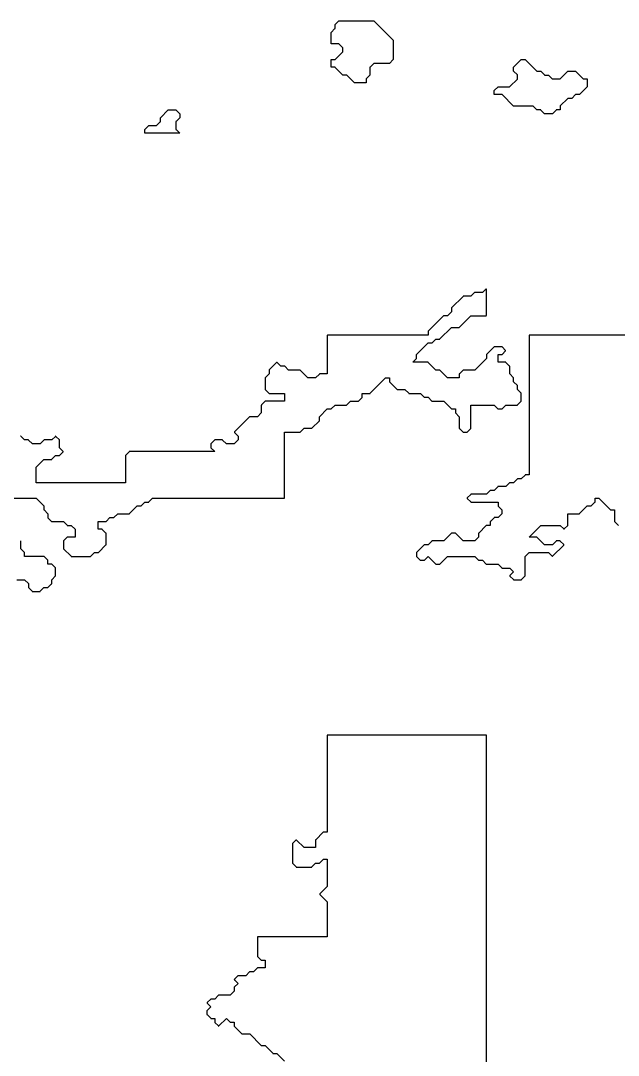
# Model space of a CAD drawing. Header units: metres. Extents: x 0 to 799, y 1 to 1100.
# Drawn here: x 296 to 450, y 539.5 to 806 of the extents above; entities that cross this region are included whole.
import ezdxf

# ---------------------------------------------------------------- set-up
doc = ezdxf.new("R2010")
doc.units = ezdxf.units.M
doc.layers.add('forest', color=7, linetype='Continuous')
doc.layers.add('forestfragmentation', color=7, linetype='Continuous')

msp = doc.modelspace()

# ---------------------------------------------------------------- linework, layer by layer
at = {"layer": 'forest', "color": 194}
for points in [[(376, 794), (376, 794), (376, 796), (376, 796), (376, 796), (376.96, 796), (376.97, 796), (376.98, 796), (376.99, 796), (377, 796.01), (377.01, 796.01), (377.01, 796.02), (377.02, 796.02), (377.03, 796.03), (378.97, 797.97), (378.98, 797.98), (378.98, 797.99), (378.99, 797.99), (378.99, 798), (379, 798.01), (379, 798.02), (379, 798.03), (379, 798.04), (379, 798.96), (379, 798.97), (379, 798.98), (379, 798.99), (378.99, 799), (378.99, 799.01), (378.98, 799.01), (378.98, 799.02), (378.97, 799.03), (378.03, 799.97), (378.02, 799.98), (378.01, 799.98), (378.01, 799.99), (378, 799.99), (377.99, 800), (377.98, 800), (377.97, 800), (377.96, 800), (376, 800), (376, 800), (376, 800), (376, 803), (376, 803), (376, 803), (376.97, 803.97), (376.98, 803.98), (376.98, 803.99), (376.99, 803.99), (376.99, 804), (377, 804.01), (377, 804.02), (377, 804.03), (377, 804.04), (377, 805), (377, 805), (377, 805), (378, 806), (378, 806), (378, 806), (387, 806), (387, 806), (387, 806), (392, 801), (392, 801), (392, 801), (392, 796), (392, 796), (392, 796), (391, 795), (391, 795), (391, 795), (387.04, 795), (387.03, 795), (387.02, 795), (387.01, 795), (387, 794.99), (386.99, 794.99), (386.99, 794.98), (386.98, 794.98), (386.97, 794.97), (386.03, 794.03), (386.02, 794.02), (386.02, 794.01), (386.01, 794.01), (386.01, 794), (386, 793.99), (386, 793.98), (386, 793.97), (386, 793.96), (386, 792), (386, 792), (386, 792), (385.03, 791.03), (385.02, 791.02), (385.02, 791.01), (385.01, 791.01), (385.01, 791), (385, 790.99), (385, 790.98), (385, 790.97), (385, 790.96), (385, 790), (385, 790), (385, 790), (382, 790), (382, 790), (382, 790), (380.03, 791.97), (380.02, 791.98), (380.01, 791.98), (380.01, 791.99), (380, 791.99), (379.99, 792), (379.98, 792), (379.97, 792), (379.96, 792), (379, 792), (379, 792), (379, 792), (377.03, 793.97), (377.02, 793.98), (377.01, 793.98), (377.01, 793.99), (377, 793.99), (376.99, 794), (376.98, 794), (376.97, 794), (376.96, 794), (376, 794), (376, 794)], [(282, 683), (300, 683), (300, 683), (300, 683), (302, 681), (302, 681), (302, 681), (302, 680.04), (302, 680.03), (302, 680.02), (302, 680.01), (302.01, 680), (302.01, 679.99), (302.02, 679.99), (302.02, 679.98), (302.03, 679.97), (303, 679), (303, 679), (303, 679), (303, 678.04), (303, 678.03), (303, 678.02), (303, 678.01), (303.01, 678), (303.01, 677.99), (303.02, 677.99), (303.02, 677.98), (303.03, 677.97), (303.97, 677.03), (303.98, 677.02), (303.99, 677.02), (303.99, 677.01), (304, 677.01), (304.01, 677), (304.02, 677), (304.03, 677), (304.04, 677), (307, 677), (307, 677), (307, 677), (307.97, 676.03), (307.98, 676.02), (307.99, 676.02), (307.99, 676.01), (308, 676.01), (308.01, 676), (308.02, 676), (308.03, 676), (308.04, 676), (309, 676), (309, 676), (309, 676), (310, 675), (310, 675), (310, 675), (310, 673), (310, 673), (310, 673), (308.04, 673), (308.03, 673), (308.02, 673), (308.01, 673), (308, 672.99), (307.99, 672.99), (307.99, 672.98), (307.98, 672.98), (307.97, 672.97), (307.03, 672.03), (307.02, 672.02), (307.02, 672.01), (307.01, 672.01), (307.01, 672), (307, 671.99), (307, 671.98), (307, 671.97), (307, 671.96), (307, 670.04), (307, 670.03), (307, 670.02), (307, 670.01), (307.01, 670), (307.01, 669.99), (307.02, 669.99), (307.02, 669.98), (307.03, 669.97), (308.97, 668.03), (308.98, 668.02), (308.99, 668.02), (308.99, 668.01), (309, 668.01), (309.01, 668), (309.02, 668), (309.03, 668), (309.04, 668), (313.96, 668), (313.97, 668), (313.98, 668), (313.99, 668), (314, 668.01), (314.01, 668.01), (314.01, 668.02), (314.02, 668.02), (314.03, 668.03), (315, 669), (315, 669), (315, 669), (315.96, 669), (315.97, 669), (315.98, 669), (315.99, 669), (316, 669.01), (316.01, 669.01), (316.01, 669.02), (316.02, 669.02), (316.03, 669.03), (317.97, 670.97), (317.98, 670.98), (317.98, 670.99), (317.99, 670.99), (317.99, 671), (318, 671.01), (318, 671.02), (318, 671.03), (318, 671.04), (318, 673.96), (318, 673.97), (318, 673.98), (318, 673.99), (317.99, 674), (317.99, 674.01), (317.98, 674.01), (317.98, 674.02), (317.97, 674.03), (317.03, 674.97), (317.02, 674.98), (317.01, 674.98), (317.01, 674.99), (317, 674.99), (316.99, 675), (316.98, 675), (316.97, 675), (316.96, 675), (316, 675), (316, 675), (316, 675), (316, 677), (316, 677), (316, 677), (317.96, 677), (317.97, 677), (317.98, 677), (317.99, 677), (318, 677.01), (318.01, 677.01), (318.01, 677.02), (318.02, 677.02), (318.03, 677.03), (319, 678), (319, 678), (319, 678), (319.96, 678), (319.97, 678), (319.98, 678), (319.99, 678), (320, 678.01), (320.01, 678.01), (320.01, 678.02), (320.02, 678.02), (320.03, 678.03), (321, 679), (321, 679), (321, 679), (323.96, 679), (323.97, 679), (323.98, 679), (323.99, 679), (324, 679.01), (324.01, 679.01), (324.01, 679.02), (324.02, 679.02), (324.03, 679.03), (326, 681), (326, 681), (326, 681), (326.96, 681), (326.97, 681), (326.98, 681), (326.99, 681), (327, 681.01), (327.01, 681.01), (327.01, 681.02), (327.02, 681.02), (327.03, 681.03), (328, 682), (328, 682), (328, 682), (328.96, 682), (328.97, 682), (328.98, 682), (328.99, 682), (329, 682.01), (329.01, 682.01), (329.01, 682.02), (329.02, 682.02), (329.03, 682.03), (330, 683), (330, 683), (330, 683), (363.9, 683), (363.91, 683), (363.92, 683), (363.93, 683), (363.94, 683.01), (363.95, 683.01), (363.96, 683.02), (363.96, 683.02), (363.97, 683.03), (363.98, 683.04), (363.98, 683.04), (363.99, 683.05), (363.99, 683.06), (364, 683.07), (364, 683.08), (364, 683.09), (364, 683.1), (364, 700), (364, 700), (364, 700), (367.96, 700), (367.97, 700), (367.98, 700), (367.99, 700), (368, 700.01), (368.01, 700.01), (368.01, 700.02), (368.02, 700.02), (368.03, 700.03), (369, 701), (369, 701), (369, 701), (370.96, 701), (370.97, 701), (370.98, 701), (370.99, 701), (371, 701.01), (371.01, 701.01), (371.01, 701.02), (371.02, 701.02), (371.03, 701.03), (372.97, 702.97), (372.98, 702.98), (372.98, 702.99), (372.99, 702.99), (372.99, 703), (373, 703.01), (373, 703.02), (373, 703.03), (373, 703.04), (373, 704), (373, 704), (373, 704), (375, 706), (375, 706), (375, 706), (375.96, 706), (375.97, 706), (375.98, 706), (375.99, 706), (376, 706.01), (376.01, 706.01), (376.01, 706.02), (376.02, 706.02), (376.03, 706.03), (377, 707), (377, 707), (377, 707), (379.96, 707), (379.97, 707), (379.98, 707), (379.99, 707), (380, 707.01), (380.01, 707.01), (380.01, 707.02), (380.02, 707.02), (380.03, 707.03), (381, 708), (381, 708), (381, 708), (382.96, 708), (382.97, 708), (382.98, 708), (382.99, 708), (383, 708.01), (383.01, 708.01), (383.01, 708.02), (383.02, 708.02), (383.03, 708.03), (383.97, 708.97), (383.98, 708.98), (383.98, 708.99), (383.99, 708.99), (383.99, 709), (384, 709.01), (384, 709.02), (384, 709.03), (384, 709.04), (384, 710), (384, 710), (384, 710), (385.96, 710), (385.97, 710), (385.98, 710), (385.99, 710), (386, 710.01), (386.01, 710.01), (386.01, 710.02), (386.02, 710.02), (386.03, 710.03), (390, 714), (390, 714), (390, 714), (391, 714), (391, 714), (391, 714), (391, 713.04), (391, 713.03), (391, 713.02), (391, 713.01), (391.01, 713), (391.01, 712.99), (391.02, 712.99), (391.02, 712.98), (391.03, 712.97), (392.97, 711.03), (392.98, 711.02), (392.99, 711.02), (392.99, 711.01), (393, 711.01), (393.01, 711), (393.02, 711), (393.03, 711), (393.04, 711), (395, 711), (395, 711), (395, 711), (395.97, 710.03), (395.98, 710.02), (395.99, 710.02), (395.99, 710.01), (396, 710.01), (396.01, 710), (396.02, 710), (396.03, 710), (396.04, 710), (399, 710), (399, 710), (399, 710), (399.97, 709.03), (399.98, 709.02), (399.99, 709.02), (399.99, 709.01), (400, 709.01), (400.01, 709), (400.02, 709), (400.03, 709), (400.04, 709), (401, 709), (401, 709), (401, 709), (401.97, 708.03), (401.98, 708.02), (401.99, 708.02), (401.99, 708.01), (402, 708.01), (402.01, 708), (402.02, 708), (402.03, 708), (402.04, 708), (405, 708), (405, 708), (405, 708), (406.97, 706.03), (406.98, 706.02), (406.99, 706.02), (406.99, 706.01), (407, 706.01), (407.01, 706), (407.02, 706), (407.03, 706), (407.04, 706), (408, 706), (408, 706), (408, 706), (408, 705.04), (408, 705.03), (408, 705.02), (408, 705.01), (408.01, 705), (408.01, 704.99), (408.02, 704.99), (408.02, 704.98), (408.03, 704.97), (409, 704), (409, 704), (409, 704), (409, 701.04), (409, 701.03), (409, 701.02), (409, 701.01), (409.01, 701), (409.01, 700.99), (409.02, 700.99), (409.02, 700.98), (409.03, 700.97), (409.97, 700.03), (409.98, 700.02), (409.99, 700.02), (409.99, 700.01), (410, 700.01), (410.01, 700), (410.02, 700), (410.03, 700), (410.04, 700), (410.96, 700), (410.97, 700), (410.98, 700), (410.99, 700), (411, 700.01), (411.01, 700.01), (411.01, 700.02), (411.02, 700.02), (411.03, 700.03), (411.97, 700.97), (411.98, 700.98), (411.98, 700.99), (411.99, 700.99), (411.99, 701), (412, 701.01), (412, 701.02), (412, 701.03), (412, 701.04), (412, 707), (412, 707), (412, 707), (418, 707), (418, 707), (418, 707), (418.97, 706.03), (418.98, 706.02), (418.99, 706.02), (418.99, 706.01), (419, 706.01), (419.01, 706), (419.02, 706), (419.03, 706), (419.04, 706), (419.96, 706), (419.97, 706), (419.98, 706), (419.99, 706), (420, 706.01), (420.01, 706.01), (420.01, 706.02), (420.02, 706.02), (420.03, 706.03), (421, 707), (421, 707), (421, 707), (423.96, 707), (423.97, 707), (423.98, 707), (423.99, 707), (424, 707.01), (424.01, 707.01), (424.01, 707.02), (424.02, 707.02), (424.03, 707.03), (424.97, 707.97), (424.98, 707.98), (424.98, 707.99), (424.99, 707.99), (424.99, 708), (425, 708.01), (425, 708.02), (425, 708.03), (425, 708.04), (425, 709.96), (425, 709.97), (425, 709.98), (425, 709.99), (424.99, 710), (424.99, 710.01), (424.98, 710.01), (424.98, 710.02), (424.97, 710.03), (424, 711), (424, 711), (424, 711), (424, 711.96), (424, 711.97), (424, 711.98), (424, 711.99), (423.99, 712), (423.99, 712.01), (423.98, 712.01), (423.98, 712.02), (423.97, 712.03), (423, 713), (423, 713), (423, 713), (423, 713.96), (423, 713.97), (423, 713.98), (423, 713.99), (422.99, 714), (422.99, 714.01), (422.98, 714.01), (422.98, 714.02), (422.97, 714.03), (422, 715), (422, 715), (422, 715), (422, 716.96), (422, 716.97), (422, 716.98), (422, 716.99), (421.99, 717), (421.99, 717.01), (421.98, 717.01), (421.98, 717.02), (421.97, 717.03), (421.03, 717.97), (421.02, 717.98), (421.01, 717.98), (421.01, 717.99), (421, 717.99), (420.99, 718), (420.98, 718), (420.97, 718), (420.96, 718), (419, 718), (419, 718), (419, 718), (419, 720), (419, 720), (419, 720), (419.96, 720), (419.97, 720), (419.98, 720), (419.99, 720), (420, 720.01), (420.01, 720.01), (420.01, 720.02), (420.02, 720.02), (420.03, 720.03), (420.93, 720.93), (420.94, 720.94), (420.94, 720.94), (420.95, 720.95), (420.95, 720.96), (420.95, 720.97), (420.96, 720.98), (420.96, 720.99), (420.96, 721), (420.96, 721.01), (420.96, 721.02), (420.95, 721.03), (420.95, 721.04), (420.95, 721.05), (420.94, 721.06), (420.94, 721.06), (420.93, 721.07), (420.03, 721.97), (420.02, 721.98), (420.01, 721.98), (420.01, 721.99), (420, 721.99), (419.99, 722), (419.98, 722), (419.97, 722), (419.96, 722), (418.04, 722), (418.03, 722), (418.02, 722), (418.01, 722), (418, 721.99), (417.99, 721.99), (417.99, 721.98), (417.98, 721.98), (417.97, 721.97), (416.03, 720.03), (416.02, 720.02), (416.02, 720.01), (416.01, 720.01), (416.01, 720), (416, 719.99), (416, 719.98), (416, 719.97), (416, 719.96), (416, 719), (416, 719), (416, 719), (413, 716), (413, 716), (413, 716), (410.04, 716), (410.03, 716), (410.02, 716), (410.01, 716), (410, 715.99), (409.99, 715.99), (409.99, 715.98), (409.98, 715.98), (409.97, 715.97), (409.03, 715.03), (409.02, 715.02), (409.02, 715.01), (409.01, 715.01), (409.01, 715), (409, 714.99), (409, 714.98), (409, 714.97), (409, 714.96), (409, 714), (409, 714), (409, 714), (406, 714), (406, 714), (406, 714), (404.03, 715.97), (404.02, 715.98), (404.01, 715.98), (404.01, 715.99), (404, 715.99), (403.99, 716), (403.98, 716), (403.97, 716), (403.96, 716), (403, 716), (403, 716), (403, 716), (401.03, 717.97), (401.02, 717.98), (401.01, 717.98), (401.01, 717.99), (401, 717.99), (400.99, 718), (400.98, 718), (400.97, 718), (400.96, 718), (397, 718), (397, 718), (397, 718), (397.97, 718.97), (397.98, 718.98), (397.98, 718.99), (397.99, 718.99), (397.99, 719), (398, 719.01), (398, 719.02), (398, 719.03), (398, 719.04), (398, 720), (398, 720), (398, 720), (401, 723), (401, 723), (401, 723), (401.96, 723), (401.97, 723), (401.98, 723), (401.99, 723), (402, 723.01), (402.01, 723.01), (402.01, 723.02), (402.02, 723.02), (402.03, 723.03), (403, 724), (403, 724), (403, 724), (403.96, 724), (403.97, 724), (403.98, 724), (403.99, 724), (404, 724.01), (404.01, 724.01), (404.01, 724.02), (404.02, 724.02), (404.03, 724.03), (407, 727), (407, 727), (407, 727), (408.96, 727), (408.97, 727), (408.98, 727), (408.99, 727), (409, 727.01), (409.01, 727.01), (409.01, 727.02), (409.02, 727.02), (409.03, 727.03), (412, 730), (412, 730), (412, 730), (415.9, 730), (415.91, 730), (415.92, 730), (415.93, 730), (415.94, 730.01), (415.95, 730.01), (415.96, 730.02), (415.96, 730.02), (415.97, 730.03), (415.98, 730.04), (415.98, 730.04), (415.99, 730.05), (415.99, 730.06), (416, 730.07), (416, 730.08), (416, 730.09), (416, 730.1), (416, 736.76), (416, 736.77), (416, 736.78), (416, 736.79), (415.99, 736.8), (415.99, 736.81), (415.98, 736.81), (415.98, 736.82), (415.97, 736.83), (415.96, 736.84), (415.96, 736.84), (415.95, 736.85), (415.94, 736.85), (415.93, 736.85), (415.92, 736.86), (415.91, 736.86), (415.9, 736.86), (415.89, 736.86), (415.88, 736.86), (415.87, 736.85), (415.86, 736.85), (415.85, 736.85), (415.84, 736.84), (415.84, 736.84), (415.83, 736.83), (415, 736), (415, 736), (415, 736), (413.04, 736), (413.03, 736), (413.02, 736), (413.01, 736), (413, 735.99), (412.99, 735.99), (412.99, 735.98), (412.98, 735.98), (412.97, 735.97), (412, 735), (412, 735), (412, 735), (410.04, 735), (410.03, 735), (410.02, 735), (410.01, 735), (410, 734.99), (409.99, 734.99), (409.99, 734.98), (409.98, 734.98), (409.97, 734.97), (407.03, 732.03), (407.02, 732.02), (407.02, 732.01), (407.01, 732.01), (407.01, 732), (407, 731.99), (407, 731.98), (407, 731.97), (407, 731.96), (407, 731), (407, 731), (407, 731), (406, 730), (406, 730), (406, 730), (405.04, 730), (405.03, 730), (405.02, 730), (405.01, 730), (405, 729.99), (404.99, 729.99), (404.99, 729.98), (404.98, 729.98), (404.97, 729.97), (401.03, 726.03), (401.02, 726.02), (401.02, 726.01), (401.01, 726.01), (401.01, 726), (401, 725.99), (401, 725.98), (401, 725.97), (401, 725.96), (401, 725), (401, 725), (401, 725), (375.1, 725), (375.09, 725), (375.08, 725), (375.07, 725), (375.06, 724.99), (375.05, 724.99), (375.04, 724.98), (375.04, 724.98), (375.03, 724.97), (375.02, 724.96), (375.02, 724.96), (375.01, 724.95), (375.01, 724.94), (375, 724.93), (375, 724.92), (375, 724.91), (375, 724.9), (375, 715), (375, 715), (375, 715), (373.04, 715), (373.03, 715), (373.02, 715), (373.01, 715), (373, 714.99), (372.99, 714.99), (372.99, 714.98), (372.98, 714.98), (372.97, 714.97), (372, 714), (372, 714), (372, 714), (370, 714), (370, 714), (370, 714), (368.03, 715.97), (368.02, 715.98), (368.01, 715.98), (368.01, 715.99), (368, 715.99), (367.99, 716), (367.98, 716), (367.97, 716), (367.96, 716), (365, 716), (365, 716), (365, 716), (364.03, 716.97), (364.02, 716.98), (364.01, 716.98), (364.01, 716.99), (364, 716.99), (363.99, 717), (363.98, 717), (363.97, 717), (363.96, 717), (363, 717), (363, 717), (363, 717), (362.07, 717.93), (362.06, 717.94), (362.06, 717.94), (362.05, 717.95), (362.04, 717.95), (362.03, 717.95), (362.02, 717.96), (362.01, 717.96), (362, 717.96), (361.99, 717.96), (361.98, 717.96), (361.97, 717.95), (361.96, 717.95), (361.95, 717.95), (361.94, 717.94), (361.94, 717.94), (361.93, 717.93), (360.03, 716.03), (360.02, 716.02), (360.02, 716.01), (360.01, 716.01), (360.01, 716), (360, 715.99), (360, 715.98), (360, 715.97), (360, 715.96), (360, 715), (360, 715), (360, 715), (359.03, 714.03), (359.02, 714.02), (359.02, 714.01), (359.01, 714.01), (359.01, 714), (359, 713.99), (359, 713.98), (359, 713.97), (359, 713.96), (359, 711.04), (359, 711.03), (359, 711.02), (359, 711.01), (359.01, 711), (359.01, 710.99), (359.02, 710.99), (359.02, 710.98), (359.03, 710.97), (359.97, 710.03), (359.98, 710.02), (359.99, 710.02), (359.99, 710.01), (360, 710.01), (360.01, 710), (360.02, 710), (360.03, 710), (360.04, 710), (364, 710), (364, 710), (364, 710), (364, 708), (364, 708), (364, 708), (359.04, 708), (359.03, 708), (359.02, 708), (359.01, 708), (359, 707.99), (358.99, 707.99), (358.99, 707.98), (358.98, 707.98), (358.97, 707.97), (358.03, 707.03), (358.02, 707.02), (358.02, 707.01), (358.01, 707.01), (358.01, 707), (358, 706.99), (358, 706.98), (358, 706.97), (358, 706.96), (358, 705), (358, 705), (358, 705), (357, 704), (357, 704), (357, 704), (355.04, 704), (355.03, 704), (355.02, 704), (355.01, 704), (355, 703.99), (354.99, 703.99), (354.99, 703.98), (354.98, 703.98), (354.97, 703.97), (351.07, 700.07), (351.06, 700.06), (351.06, 700.06), (351.05, 700.05), (351.05, 700.04), (351.05, 700.03), (351.04, 700.02), (351.04, 700.01), (351.04, 700), (351.04, 699.99), (351.04, 699.98), (351.05, 699.97), (351.05, 699.96), (351.05, 699.95), (351.06, 699.94), (351.06, 699.94), (351.07, 699.93), (352, 699), (352, 699), (352, 699), (352, 698), (352, 698), (352, 698), (351, 697), (351, 697), (351, 697), (349, 697), (349, 697), (349, 697), (348.03, 697.97), (348.02, 697.98), (348.01, 697.98), (348.01, 697.99), (348, 697.99), (347.99, 698), (347.98, 698), (347.97, 698), (347.96, 698), (346.04, 698), (346.03, 698), (346.02, 698), (346.01, 698), (346, 697.99), (345.99, 697.99), (345.99, 697.98), (345.98, 697.98), (345.97, 697.97), (345.03, 697.03), (345.02, 697.02), (345.02, 697.01), (345.01, 697.01), (345.01, 697), (345, 696.99), (345, 696.98), (345, 696.97), (345, 696.96), (345, 696.04), (345, 696.03), (345, 696.02), (345, 696.01), (345.01, 696), (345.01, 695.99), (345.02, 695.99), (345.02, 695.98), (345.03, 695.97), (346, 695), (346, 695), (346, 695), (324.04, 695), (324.03, 695), (324.02, 695), (324.01, 695), (324, 694.99), (323.99, 694.99), (323.99, 694.98), (323.98, 694.98), (323.97, 694.97), (323.03, 694.03), (323.02, 694.02), (323.02, 694.01), (323.01, 694.01), (323.01, 694), (323, 693.99), (323, 693.98), (323, 693.97), (323, 693.96), (323, 687), (323, 687), (323, 687), (300, 687), (300, 687), (300, 687), (300, 691), (300, 691), (300, 691), (302, 693), (302, 693), (302, 693), (303.96, 693), (303.97, 693), (303.98, 693), (303.99, 693), (304, 693.01), (304.01, 693.01), (304.01, 693.02), (304.02, 693.02), (304.03, 693.03), (305, 694), (305, 694), (305, 694), (305.96, 694), (305.97, 694), (305.98, 694), (305.99, 694), (306, 694.01), (306.01, 694.01), (306.01, 694.02), (306.02, 694.02), (306.03, 694.03), (306.93, 694.93), (306.94, 694.94), (306.94, 694.94), (306.95, 694.95), (306.95, 694.96), (306.95, 694.97), (306.96, 694.98), (306.96, 694.99), (306.96, 695), (306.96, 695.01), (306.96, 695.02), (306.95, 695.03), (306.95, 695.04), (306.95, 695.05), (306.94, 695.06), (306.94, 695.06), (306.93, 695.07), (306, 696), (306, 696), (306, 696), (306, 697.96), (306, 697.97), (306, 697.98), (306, 697.99), (305.99, 698), (305.99, 698.01), (305.98, 698.01), (305.98, 698.02), (305.97, 698.03), (305.07, 698.93), (305.06, 698.94), (305.06, 698.94), (305.05, 698.95), (305.04, 698.95), (305.03, 698.95), (305.02, 698.96), (305.01, 698.96), (305, 698.96), (304.99, 698.96), (304.98, 698.96), (304.97, 698.95), (304.96, 698.95), (304.95, 698.95), (304.94, 698.94), (304.94, 698.94), (304.93, 698.93), (304, 698), (304, 698), (304, 698), (302.04, 698), (302.03, 698), (302.02, 698), (302.01, 698), (302, 697.99), (301.99, 697.99), (301.99, 697.98), (301.98, 697.98), (301.97, 697.97), (301, 697), (301, 697), (301, 697), (299, 697), (299, 697), (299, 697), (298.03, 697.97), (298.02, 697.98), (298.01, 697.98), (298.01, 697.99), (298, 697.99), (297.99, 698), (297.98, 698), (297.97, 698), (297.96, 698), (297, 698), (297, 698), (297, 698), (296.03, 698.97), (296.02, 698.98), (296.01, 698.98), (296.01, 698.99), (296, 698.99), (295.99, 699)], [(466.96, 725), (427.1, 725), (427.09, 725), (427.08, 725), (427.07, 725), (427.06, 724.99), (427.05, 724.99), (427.04, 724.98), (427.04, 724.98), (427.03, 724.97), (427.02, 724.96), (427.02, 724.96), (427.01, 724.95), (427.01, 724.94), (427, 724.93), (427, 724.92), (427, 724.91), (427, 724.9), (427, 689), (427, 689), (427, 689), (426.04, 689), (426.03, 689), (426.02, 689), (426.01, 689), (426, 688.99), (425.99, 688.99), (425.99, 688.98), (425.98, 688.98), (425.97, 688.97), (425, 688), (425, 688), (425, 688), (424.04, 688), (424.03, 688), (424.02, 688), (424.01, 688), (424, 687.99), (423.99, 687.99), (423.99, 687.98), (423.98, 687.98), (423.97, 687.97), (423, 687), (423, 687), (423, 687), (422.04, 687), (422.03, 687), (422.02, 687), (422.01, 687), (422, 686.99), (421.99, 686.99), (421.99, 686.98), (421.98, 686.98), (421.97, 686.97), (421, 686), (421, 686), (421, 686), (419.04, 686), (419.03, 686), (419.02, 686), (419.01, 686), (419, 685.99), (418.99, 685.99), (418.99, 685.98), (418.98, 685.98), (418.97, 685.97), (418, 685), (418, 685), (418, 685), (417.04, 685), (417.03, 685), (417.02, 685), (417.01, 685), (417, 684.99), (416.99, 684.99), (416.99, 684.98), (416.98, 684.98), (416.97, 684.97), (416, 684), (416, 684), (416, 684), (412.04, 684), (412.03, 684), (412.02, 684), (412.01, 684), (412, 683.99), (411.99, 683.99), (411.99, 683.98), (411.98, 683.98), (411.97, 683.97), (411.07, 683.07), (411.06, 683.06), (411.06, 683.06), (411.05, 683.05), (411.05, 683.04), (411.05, 683.03), (411.04, 683.02), (411.04, 683.01), (411.04, 683), (411.04, 682.99), (411.04, 682.98), (411.05, 682.97), (411.05, 682.96), (411.05, 682.95), (411.06, 682.94), (411.06, 682.94), (411.07, 682.93), (411.97, 682.03), (411.98, 682.02), (411.99, 682.02), (411.99, 682.01), (412, 682.01), (412.01, 682), (412.02, 682), (412.03, 682), (412.04, 682), (419, 682), (419, 682), (419, 682), (419, 681.04), (419, 681.03), (419, 681.02), (419, 681.01), (419.01, 681), (419.01, 680.99), (419.02, 680.99), (419.02, 680.98), (419.03, 680.97), (420, 680), (420, 680), (420, 680), (420, 679), (420, 679), (420, 679), (419, 678), (419, 678), (419, 678), (418.04, 678), (418.03, 678), (418.02, 678), (418.01, 678), (418, 677.99), (417.99, 677.99), (417.99, 677.98), (417.98, 677.98), (417.97, 677.97), (417.03, 677.03), (417.02, 677.02), (417.02, 677.01), (417.01, 677.01), (417.01, 677), (417, 676.99), (417, 676.98), (417, 676.97), (417, 676.96), (417, 676), (417, 676), (417, 676), (416.04, 676), (416.03, 676), (416.02, 676), (416.01, 676), (416, 675.99), (415.99, 675.99), (415.99, 675.98), (415.98, 675.98), (415.97, 675.97), (414.03, 674.03), (414.02, 674.02), (414.02, 674.01), (414.01, 674.01), (414.01, 674), (414, 673.99), (414, 673.98), (414, 673.97), (414, 673.96), (414, 673), (414, 673), (414, 673), (413, 672), (413, 672), (413, 672), (410, 672), (410, 672), (410, 672), (408.03, 673.97), (408.02, 673.98), (408.01, 673.98), (408.01, 673.99), (408, 673.99), (407.99, 674), (407.98, 674), (407.97, 674), (407.96, 674), (407.04, 674), (407.03, 674), (407.02, 674), (407.01, 674), (407, 673.99), (406.99, 673.99), (406.99, 673.98), (406.98, 673.98), (406.97, 673.97), (405, 672), (405, 672), (405, 672), (402.04, 672), (402.03, 672), (402.02, 672), (402.01, 672), (402, 671.99), (401.99, 671.99), (401.99, 671.98), (401.98, 671.98), (401.97, 671.97), (401, 671), (401, 671), (401, 671), (400.04, 671), (400.03, 671), (400.02, 671), (400.01, 671), (400, 670.99), (399.99, 670.99), (399.99, 670.98), (399.98, 670.98), (399.97, 670.97), (398.03, 669.03), (398.02, 669.02), (398.02, 669.01), (398.01, 669.01), (398.01, 669), (398, 668.99), (398, 668.98), (398, 668.97), (398, 668.96), (398, 668.04), (398, 668.03), (398, 668.02), (398, 668.01), (398.01, 668), (398.01, 667.99), (398.02, 667.99), (398.02, 667.98), (398.03, 667.97), (398.97, 667.03), (398.98, 667.02), (398.99, 667.02), (398.99, 667.01), (399, 667.01), (399.01, 667), (399.02, 667), (399.03, 667), (399.04, 667), (399.96, 667), (399.97, 667), (399.98, 667), (399.99, 667), (400, 667.01), (400.01, 667.01), (400.01, 667.02), (400.02, 667.02), (400.03, 667.03), (401, 668), (401, 668), (401, 668), (402.97, 666.03), (402.98, 666.02), (402.99, 666.02), (402.99, 666.01), (403, 666.01), (403.01, 666), (403.02, 666), (403.03, 666), (403.04, 666), (403.96, 666), (403.97, 666), (403.98, 666), (403.99, 666), (404, 666.01), (404.01, 666.01), (404.01, 666.02), (404.02, 666.02), (404.03, 666.03), (406, 668), (406, 668), (406, 668), (413, 668), (413, 668), (413, 668), (413.97, 667.03), (413.98, 667.02), (413.99, 667.02), (413.99, 667.01), (414, 667.01), (414.01, 667), (414.02, 667), (414.03, 667), (414.04, 667), (415, 667), (415, 667), (415, 667), (415.97, 666.03), (415.98, 666.02), (415.99, 666.02), (415.99, 666.01), (416, 666.01), (416.01, 666), (416.02, 666), (416.03, 666), (416.04, 666), (419, 666), (419, 666), (419, 666), (419.97, 665.03), (419.98, 665.02), (419.99, 665.02), (419.99, 665.01), (420, 665.01), (420.01, 665), (420.02, 665), (420.03, 665), (420.04, 665), (422, 665), (422, 665), (422, 665), (423, 664), (423, 664), (423, 664), (422.07, 663.07), (422.06, 663.06), (422.06, 663.06), (422.05, 663.05), (422.05, 663.04), (422.05, 663.03), (422.04, 663.02), (422.04, 663.01), (422.04, 663), (422.04, 662.99), (422.04, 662.98), (422.05, 662.97), (422.05, 662.96), (422.05, 662.95), (422.06, 662.94), (422.06, 662.94), (422.07, 662.93), (422.97, 662.03), (422.98, 662.02), (422.99, 662.02), (422.99, 662.01), (423, 662.01), (423.01, 662), (423.02, 662), (423.03, 662), (423.04, 662), (424.96, 662), (424.97, 662), (424.98, 662), (424.99, 662), (425, 662.01), (425.01, 662.01), (425.01, 662.02), (425.02, 662.02), (425.03, 662.03), (425.97, 662.97), (425.98, 662.98), (425.98, 662.99), (425.99, 662.99), (425.99, 663), (426, 663.01), (426, 663.02), (426, 663.03), (426, 663.04), (426, 668), (426, 668), (426, 668), (427, 669), (427, 669), (427, 669), (432, 669), (432, 669), (432, 669), (432.93, 668.07), (432.94, 668.06), (432.94, 668.06), (432.95, 668.05), (432.96, 668.05), (432.97, 668.05), (432.98, 668.04), (432.99, 668.04), (433, 668.04), (433.01, 668.04), (433.02, 668.04), (433.03, 668.05), (433.04, 668.05), (433.05, 668.05), (433.06, 668.06), (433.06, 668.06), (433.07, 668.07), (435.93, 670.93), (435.94, 670.94), (435.94, 670.94), (435.95, 670.95), (435.95, 670.96), (435.95, 670.97), (435.96, 670.98), (435.96, 670.99), (435.96, 671), (435.96, 671.01), (435.96, 671.02), (435.95, 671.03), (435.95, 671.04), (435.95, 671.05), (435.94, 671.06), (435.94, 671.06), (435.93, 671.07), (435.03, 671.97), (435.02, 671.98), (435.01, 671.98), (435.01, 671.99), (435, 671.99), (434.99, 672), (434.98, 672), (434.97, 672), (434.96, 672), (434.04, 672), (434.03, 672), (434.02, 672), (434.01, 672), (434, 671.99), (433.99, 671.99), (433.99, 671.98), (433.98, 671.98), (433.97, 671.97), (433, 671), (433, 671), (433, 671), (431, 671), (431, 671), (431, 671), (429.03, 672.97), (429.02, 672.98), (429.01, 672.98), (429.01, 672.99), (429, 672.99), (428.99, 673), (428.98, 673), (428.97, 673), (428.96, 673), (427, 673), (427, 673), (427, 673), (430, 676), (430, 676), (430, 676), (435, 676), (435, 676), (435, 676), (435.93, 675.07), (435.94, 675.06), (435.94, 675.06), (435.95, 675.05), (435.96, 675.05), (435.97, 675.05), (435.98, 675.04), (435.99, 675.04), (436, 675.04), (436.01, 675.04), (436.02, 675.04), (436.03, 675.05), (436.04, 675.05), (436.05, 675.05), (436.06, 675.06), (436.06, 675.06), (436.07, 675.07), (436.97, 675.97), (436.98, 675.98), (436.98, 675.99), (436.99, 675.99), (436.99, 676), (437, 676.01), (437, 676.02), (437, 676.03), (437, 676.04), (437, 679), (437, 679), (437, 679), (439.96, 679), (439.97, 679), (439.98, 679), (439.99, 679), (440, 679.01), (440.01, 679.01), (440.01, 679.02), (440.02, 679.02), (440.03, 679.03), (442, 681), (442, 681), (442, 681), (442.96, 681), (442.97, 681), (442.98, 681), (442.99, 681), (443, 681.01), (443.01, 681.01), (443.01, 681.02), (443.02, 681.02), (443.03, 681.03), (443.97, 681.97), (443.98, 681.98), (443.98, 681.99), (443.99, 681.99), (443.99, 682), (444, 682.01), (444, 682.02), (444, 682.03), (444, 682.04), (444, 683), (444, 683), (444, 683), (445, 683), (445, 683), (445, 683), (447.97, 680.03), (447.98, 680.02), (447.99, 680.02), (447.99, 680.01), (448, 680.01), (448.01, 680), (448.02, 680), (448.03, 680), (448.04, 680), (449, 680), (449, 680), (449, 680), (449, 677.04), (449, 677.03), (449, 677.02), (449, 677.01), (449.01, 677), (449.01, 676.99), (449.02, 676.99), (449.02, 676.98), (449.03, 676.97), (449.97, 676.03), (449.98, 676.02), (449.99, 676.02), (449.99, 676.01)], [(295, 662), (297, 662), (297, 662), (297, 662), (298, 661), (298, 661), (298, 661), (298, 660.04), (298, 660.03), (298, 660.02), (298, 660.01), (298.01, 660), (298.01, 659.99), (298.02, 659.99), (298.02, 659.98), (298.03, 659.97), (298.97, 659.03), (298.98, 659.02), (298.99, 659.02), (298.99, 659.01), (299, 659.01), (299.01, 659), (299.02, 659), (299.03, 659), (299.04, 659), (300.96, 659), (300.97, 659), (300.98, 659), (300.99, 659), (301, 659.01), (301.01, 659.01), (301.01, 659.02), (301.02, 659.02), (301.03, 659.03), (302, 660), (302, 660), (302, 660), (302.96, 660), (302.97, 660), (302.98, 660), (302.99, 660), (303, 660.01), (303.01, 660.01), (303.01, 660.02), (303.02, 660.02), (303.03, 660.03), (303.97, 660.97), (303.98, 660.98), (303.98, 660.99), (303.99, 660.99), (303.99, 661), (304, 661.01), (304, 661.02), (304, 661.03), (304, 661.04), (304, 662), (304, 662), (304, 662), (304.97, 662.97), (304.98, 662.98), (304.98, 662.99), (304.99, 662.99), (304.99, 663), (305, 663.01), (305, 663.02), (305, 663.03), (305, 663.04), (305, 664.96), (305, 664.97), (305, 664.98), (305, 664.99), (304.99, 665), (304.99, 665.01), (304.98, 665.01), (304.98, 665.02), (304.97, 665.03), (304.03, 665.97), (304.02, 665.98), (304.01, 665.98), (304.01, 665.99), (304, 665.99), (303.99, 666), (303.98, 666), (303.97, 666), (303.96, 666), (303, 666), (303, 666), (303, 666), (303, 666.96), (303, 666.97), (303, 666.98), (303, 666.99), (302.99, 667), (302.99, 667.01), (302.98, 667.01), (302.98, 667.02), (302.97, 667.03), (302.03, 667.97), (302.02, 667.98), (302.01, 667.98), (302.01, 667.99), (302, 667.99), (301.99, 668), (301.98, 668), (301.97, 668), (301.96, 668), (297, 668), (297, 668), (297, 668), (297, 668.96), (297, 668.97), (297, 668.98), (297, 668.99), (296.99, 669), (296.99, 669.01), (296.98, 669.01), (296.98, 669.02), (296.97, 669.03), (296, 670), (296, 670), (296, 670), (296, 671.96), (296, 671.97), (296, 671.98), (296, 671.99)], [(416, 519), (416, 621.9), (416, 621.91), (416, 621.92), (416, 621.93), (415.99, 621.94), (415.99, 621.95), (415.98, 621.96), (415.98, 621.96), (415.97, 621.97), (415.96, 621.98), (415.96, 621.98), (415.95, 621.99), (415.94, 621.99), (415.93, 622), (415.92, 622), (415.91, 622), (415.9, 622), (375.1, 622), (375.09, 622), (375.08, 622), (375.07, 622), (375.06, 621.99), (375.05, 621.99), (375.04, 621.98), (375.04, 621.98), (375.03, 621.97), (375.02, 621.96), (375.02, 621.96), (375.01, 621.95), (375.01, 621.94), (375, 621.93), (375, 621.92), (375, 621.91), (375, 621.9), (375, 597), (375, 597), (375, 597), (374.04, 597), (374.03, 597), (374.02, 597), (374.01, 597), (374, 596.99), (373.99, 596.99), (373.99, 596.98), (373.98, 596.98), (373.97, 596.97), (372.03, 595.03), (372.02, 595.02), (372.02, 595.01), (372.01, 595.01), (372.01, 595), (372, 594.99), (372, 594.98), (372, 594.97), (372, 594.96), (372, 593), (372, 593), (372, 593), (369, 593), (369, 593), (369, 593), (367.07, 594.93), (367.06, 594.94), (367.06, 594.94), (367.05, 594.95), (367.04, 594.95), (367.03, 594.95), (367.02, 594.96), (367.01, 594.96), (367, 594.96), (366.99, 594.96), (366.98, 594.96), (366.97, 594.95), (366.96, 594.95), (366.95, 594.95), (366.94, 594.94), (366.94, 594.94), (366.93, 594.93), (366.03, 594.03), (366.02, 594.02), (366.02, 594.01), (366.01, 594.01), (366.01, 594), (366, 593.99), (366, 593.98), (366, 593.97), (366, 593.96), (366, 589.04), (366, 589.03), (366, 589.02), (366, 589.01), (366.01, 589), (366.01, 588.99), (366.02, 588.99), (366.02, 588.98), (366.03, 588.97), (366.97, 588.03), (366.98, 588.02), (366.99, 588.02), (366.99, 588.01), (367, 588.01), (367.01, 588), (367.02, 588), (367.03, 588), (367.04, 588), (370.96, 588), (370.97, 588), (370.98, 588), (370.99, 588), (371, 588.01), (371.01, 588.01), (371.01, 588.02), (371.02, 588.02), (371.03, 588.03), (372, 589), (372, 589), (372, 589), (372.96, 589), (372.97, 589), (372.98, 589), (372.99, 589), (373, 589.01), (373.01, 589.01), (373.01, 589.02), (373.02, 589.02), (373.03, 589.03), (374, 590), (374, 590), (374, 590), (375, 590), (375, 590), (375, 590), (375, 583), (375, 583), (375, 583), (373.07, 581.07), (373.06, 581.06), (373.06, 581.06), (373.05, 581.05), (373.05, 581.04), (373.05, 581.03), (373.04, 581.02), (373.04, 581.01), (373.04, 581), (373.04, 580.99), (373.04, 580.98), (373.05, 580.97), (373.05, 580.96), (373.05, 580.95), (373.06, 580.94), (373.06, 580.94), (373.07, 580.93), (375, 579), (375, 579), (375, 579), (375, 570), (375, 570), (375, 570), (357.1, 570), (357.09, 570), (357.08, 570), (357.07, 570), (357.06, 569.99), (357.05, 569.99), (357.04, 569.98), (357.04, 569.98), (357.03, 569.97), (357.02, 569.96), (357.02, 569.96), (357.01, 569.95), (357.01, 569.94), (357, 569.93), (357, 569.92), (357, 569.91), (357, 569.9), (357, 565.04), (357, 565.03), (357, 565.02), (357, 565.01), (357.01, 565), (357.01, 564.99), (357.02, 564.99), (357.02, 564.98), (357.03, 564.97), (357.97, 564.03), (357.98, 564.02), (357.99, 564.02), (357.99, 564.01), (358, 564.01), (358.01, 564), (358.02, 564), (358.03, 564), (358.04, 564), (359, 564), (359, 564), (359, 564), (359, 562), (359, 562), (359, 562), (357.04, 562), (357.03, 562), (357.02, 562), (357.01, 562), (357, 561.99), (356.99, 561.99), (356.99, 561.98), (356.98, 561.98), (356.97, 561.97), (356, 561), (356, 561), (356, 561), (355.04, 561), (355.03, 561), (355.02, 561), (355.01, 561), (355, 560.99), (354.99, 560.99), (354.99, 560.98), (354.98, 560.98), (354.97, 560.97), (354, 560), (354, 560), (354, 560), (352.04, 560), (352.03, 560), (352.02, 560), (352.01, 560), (352, 559.99), (351.99, 559.99), (351.99, 559.98), (351.98, 559.98), (351.97, 559.97), (351.07, 559.07), (351.06, 559.06), (351.06, 559.06), (351.05, 559.05), (351.05, 559.04), (351.05, 559.03), (351.04, 559.02), (351.04, 559.01), (351.04, 559), (351.04, 558.99), (351.04, 558.98), (351.05, 558.97), (351.05, 558.96), (351.05, 558.95), (351.06, 558.94), (351.06, 558.94), (351.07, 558.93), (352, 558), (352, 558), (352, 558), (351.03, 557.03), (351.02, 557.02), (351.02, 557.01), (351.01, 557.01), (351.01, 557), (351, 556.99), (351, 556.98), (351, 556.97), (351, 556.96), (351, 556), (351, 556), (351, 556), (350, 555), (350, 555), (350, 555), (347.04, 555), (347.03, 555), (347.02, 555), (347.01, 555), (347, 554.99), (346.99, 554.99), (346.99, 554.98), (346.98, 554.98), (346.97, 554.97), (346, 554), (346, 554), (346, 554), (345.04, 554), (345.03, 554), (345.02, 554), (345.01, 554), (345, 553.99), (344.99, 553.99), (344.99, 553.98), (344.98, 553.98), (344.97, 553.97), (344.07, 553.07), (344.06, 553.06), (344.06, 553.06), (344.05, 553.05), (344.05, 553.04), (344.05, 553.03), (344.04, 553.02), (344.04, 553.01), (344.04, 553), (344.04, 552.99), (344.04, 552.98), (344.05, 552.97), (344.05, 552.96), (344.05, 552.95), (344.06, 552.94), (344.06, 552.94), (344.07, 552.93), (345, 552), (345, 552), (345, 552), (344.03, 551.03), (344.02, 551.02), (344.02, 551.01), (344.01, 551.01), (344.01, 551), (344, 550.99), (344, 550.98), (344, 550.97), (344, 550.96), (344, 550.04), (344, 550.03), (344, 550.02), (344, 550.01), (344.01, 550), (344.01, 549.99), (344.02, 549.99), (344.02, 549.98), (344.03, 549.97), (344.97, 549.03), (344.98, 549.02), (344.99, 549.02), (344.99, 549.01), (345, 549.01), (345.01, 549), (345.02, 549), (345.03, 549), (345.04, 549), (346, 549), (346, 549), (346, 549), (346, 548.04), (346, 548.03), (346, 548.02), (346, 548.01), (346.01, 548), (346.01, 547.99), (346.02, 547.99), (346.02, 547.98), (346.03, 547.97), (346.93, 547.07), (346.94, 547.06), (346.94, 547.06), (346.95, 547.05), (346.96, 547.05), (346.97, 547.05), (346.98, 547.04), (346.99, 547.04), (347, 547.04), (347.01, 547.04), (347.02, 547.04), (347.03, 547.05), (347.04, 547.05), (347.05, 547.05), (347.06, 547.06), (347.06, 547.06), (347.07, 547.07), (349, 549), (349, 549), (349, 549), (349.97, 548.03), (349.98, 548.02), (349.99, 548.02), (349.99, 548.01), (350, 548.01), (350.01, 548), (350.02, 548), (350.03, 548), (350.04, 548), (351, 548), (351, 548), (351, 548), (351, 547.04), (351, 547.03), (351, 547.02), (351, 547.01), (351.01, 547), (351.01, 546.99), (351.02, 546.99), (351.02, 546.98), (351.03, 546.97), (352.97, 545.03), (352.98, 545.02), (352.99, 545.02), (352.99, 545.01), (353, 545.01), (353.01, 545), (353.02, 545), (353.03, 545), (353.04, 545), (355, 545), (355, 545), (355, 545), (357.97, 542.03), (357.98, 542.02), (357.99, 542.02), (357.99, 542.01), (358, 542.01), (358.01, 542), (358.02, 542), (358.03, 542), (358.04, 542), (359, 542), (359, 542), (359, 542), (360.97, 540.03), (360.98, 540.02), (360.99, 540.02), (360.99, 540.01), (361, 540.01), (361.01, 540), (361.02, 540), (361.03, 540), (361.04, 540), (362, 540), (362, 540), (362, 540), (363.97, 538.03)]]:
    msp.add_lwpolyline(points, dxfattribs=at)
at = {"layer": 'forestfragmentation', "color": 127}
for points in [[(418, 787), (418, 787), (418, 788), (418, 788), (418, 788), (419, 789), (419, 789), (419, 789), (421.96, 789), (421.97, 789), (421.98, 789), (421.99, 789), (422, 789.01), (422.01, 789.01), (422.01, 789.02), (422.02, 789.02), (422.03, 789.03), (423.97, 790.97), (423.98, 790.98), (423.98, 790.99), (423.99, 790.99), (423.99, 791), (424, 791.01), (424, 791.02), (424, 791.03), (424, 791.04), (424, 791.96), (424, 791.97), (424, 791.98), (424, 791.99), (423.99, 792), (423.99, 792.01), (423.98, 792.01), (423.98, 792.02), (423.97, 792.03), (423, 793), (423, 793), (423, 793), (423, 794), (423, 794), (423, 794), (425, 796), (425, 796), (425, 796), (426, 796), (426, 796), (426, 796), (428.97, 793.03), (428.98, 793.02), (428.99, 793.02), (428.99, 793.01), (429, 793.01), (429.01, 793), (429.02, 793), (429.03, 793), (429.04, 793), (430, 793), (430, 793), (430, 793), (430.97, 792.03), (430.98, 792.02), (430.99, 792.02), (430.99, 792.01), (431, 792.01), (431.01, 792), (431.02, 792), (431.03, 792), (431.04, 792), (432, 792), (432, 792), (432, 792), (432.97, 791.03), (432.98, 791.02), (432.99, 791.02), (432.99, 791.01), (433, 791.01), (433.01, 791), (433.02, 791), (433.03, 791), (433.04, 791), (434.96, 791), (434.97, 791), (434.98, 791), (434.99, 791), (435, 791.01), (435.01, 791.01), (435.01, 791.02), (435.02, 791.02), (435.03, 791.03), (437, 793), (437, 793), (437, 793), (439, 793), (439, 793), (439, 793), (440.97, 791.03), (440.98, 791.02), (440.99, 791.02), (440.99, 791.01), (441, 791.01), (441.01, 791), (441.02, 791), (441.03, 791), (441.04, 791), (442, 791), (442, 791), (442, 791), (442, 789), (442, 789), (442, 789), (440, 787), (440, 787), (440, 787), (439.04, 787), (439.03, 787), (439.02, 787), (439.01, 787), (439, 786.99), (438.99, 786.99), (438.99, 786.98), (438.98, 786.98), (438.97, 786.97), (438, 786), (438, 786), (438, 786), (437.04, 786), (437.03, 786), (437.02, 786), (437.01, 786), (437, 785.99), (436.99, 785.99), (436.99, 785.98), (436.98, 785.98), (436.97, 785.97), (435.03, 784.03), (435.02, 784.02), (435.02, 784.01), (435.01, 784.01), (435.01, 784), (435, 783.99), (435, 783.98), (435, 783.97), (435, 783.96), (435, 783), (435, 783), (435, 783), (434.04, 783), (434.03, 783), (434.02, 783), (434.01, 783), (434, 782.99), (433.99, 782.99), (433.99, 782.98), (433.98, 782.98), (433.97, 782.97), (433, 782), (433, 782), (433, 782), (431, 782), (431, 782), (431, 782), (430.03, 782.97), (430.02, 782.98), (430.01, 782.98), (430.01, 782.99), (430, 782.99), (429.99, 783), (429.98, 783), (429.97, 783), (429.96, 783), (429, 783), (429, 783), (429, 783), (428.03, 783.97), (428.02, 783.98), (428.01, 783.98), (428.01, 783.99), (428, 783.99), (427.99, 784), (427.98, 784), (427.97, 784), (427.96, 784), (423, 784), (423, 784), (423, 784), (420.03, 786.97), (420.02, 786.98), (420.01, 786.98), (420.01, 786.99), (420, 786.99), (419.99, 787), (419.98, 787), (419.97, 787), (419.96, 787), (418, 787), (418, 787)], [(328, 777), (328, 777), (328, 778), (328, 778), (328, 778), (329, 779), (329, 779), (329, 779), (330.96, 779), (330.97, 779), (330.98, 779), (330.99, 779), (331, 779.01), (331.01, 779.01), (331.01, 779.02), (331.02, 779.02), (331.03, 779.03), (331.97, 779.97), (331.98, 779.98), (331.98, 779.99), (331.99, 779.99), (331.99, 780), (332, 780.01), (332, 780.02), (332, 780.03), (332, 780.04), (332, 781), (332, 781), (332, 781), (334, 783), (334, 783), (334, 783), (336, 783), (336, 783), (336, 783), (337, 782), (337, 782), (337, 782), (337, 781), (337, 781), (337, 781), (336.03, 780.03), (336.02, 780.02), (336.02, 780.01), (336.01, 780.01), (336.01, 780), (336, 779.99), (336, 779.98), (336, 779.97), (336, 779.96), (336, 778.04), (336, 778.03), (336, 778.02), (336, 778.01), (336.01, 778), (336.01, 777.99), (336.02, 777.99), (336.02, 777.98), (336.03, 777.97), (337, 777), (337, 777), (337, 777), (328, 777), (328, 777)]]:
    msp.add_lwpolyline(points, dxfattribs=at)

doc.saveas('drawing.dxf')
